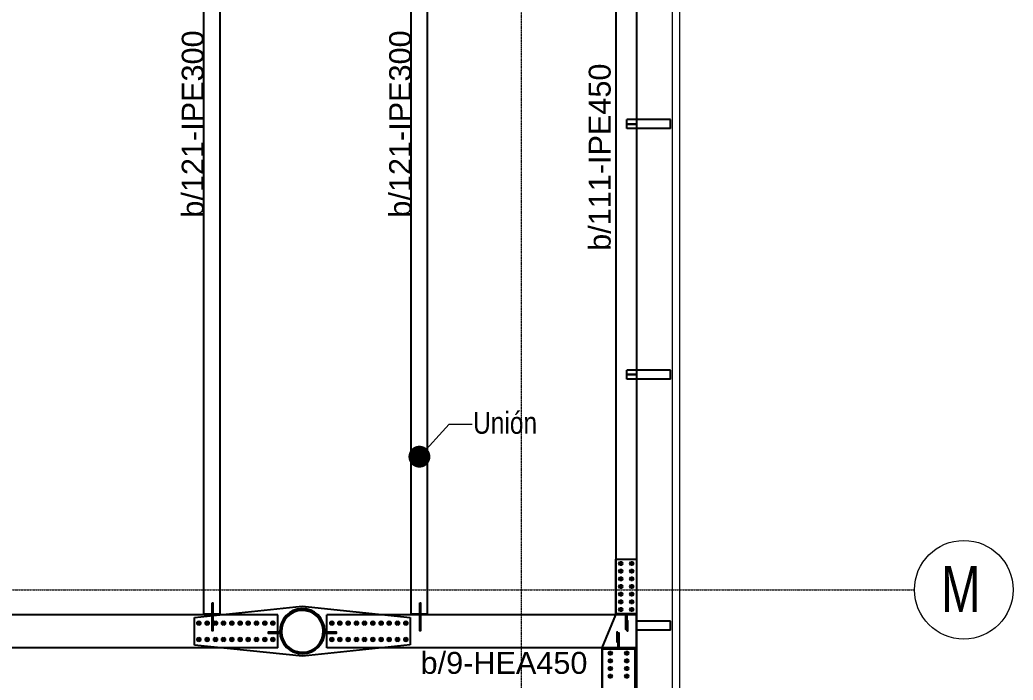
# Model space of a CAD drawing. Extents: x 7536 to 102814, y -9868 to 35131.
# Drawn here: x 93756 to 102814, y 13631 to 19656 of the extents above; entities that cross this region are included whole.
import ezdxf
from ezdxf.enums import TextEntityAlignment as Align

# ---------------------------------------------------------------- set-up
doc = ezdxf.new("R2010")
doc.units = 0
doc.header["$LTSCALE"] = 0.4
doc.linetypes.add('Grid Line', pattern=[3.33375, 1.905, -0.47625, 0.47625, -0.47625])
doc.layers.get('0').update_dxf_attribs({"color": 255})
for name, color, linetype, lineweight in [('0-1', 7, 'Continuous', 5), ('E_COLUMNAS-1', 1, 'Continuous', 25), ('E_EJES', 8, 'Continuous', 9), ('E_EJES-1', 8, 'Grid Line', 9), ('E_TEXTO', 3, 'Continuous', 9)]:
    doc.layers.add(name, color=color, linetype=linetype, lineweight=lineweight)
doc.layers.add('P-PLATINA', color=6, linetype='Continuous')
doc.layers.add('VIGAS', color=8, linetype='Continuous')
doc.styles.add('CX', font='ARIALUNI.ttf', dxfattribs={"width": 0.8, "height": 300})
doc.styles.add('Swis721 LtCn BT', font='swisscl.ttf', dxfattribs={"height": 0.42})
doc.styles.add('VERDANA', font='arial.ttf')

# ---------------------------------------------------------------- blocks, each defined once
blk = doc.blocks.new('Grid - CNI_NOMBRE EJES-372759-_6_00m_N_E_-NIVEL-2 DOC')
at = {"layer": 'E_EJES'}
blk.add_circle((0, 0), 0.003, dxfattribs=at)

msp = doc.modelspace()

# ---------------------------------------------------------------- linework, layer by layer
at = {"color": 1, "linetype": 'Continuous'}
for centre, radius, start, end in [((99235.8, 14695.9), 11.5, 108.00867, 288.00867), ((99235.8, 14695.9), 10, 0.00867, 180.00867), ((99235.8, 14695.9), 10, 180.00867, 0.00867), ((99235.8, 14695.9), 11.5, 288.00867, 108.00867), ((99335.8, 14695.9), 11.5, 108.00867, 288.00867), ((99335.8, 14695.9), 10, 0.00867, 180.00867), ((99335.8, 14695.9), 10, 180.00867, 0.00867), ((99335.8, 14695.9), 11.5, 288.00867, 108.00867), ((99235.8, 14625.9), 11.5, 108.00867, 288.00867), ((99235.8, 14625.9), 10, 0.00867, 180.00867), ((99235.8, 14625.9), 10, 180.00867, 0.00867), ((99235.8, 14625.9), 11.5, 288.00867, 108.00867), ((99335.8, 14625.9), 11.5, 108.00867, 288.00867), ((99335.8, 14625.9), 10, 0.00867, 180.00867), ((99335.8, 14625.9), 10, 180.00867, 0.00867), ((99335.8, 14625.9), 11.5, 288.00867, 108.00867), ((99235.9, 14555.9), 11.5, 108.00867, 288.00867), ((99235.9, 14485.9), 11.5, 108.00867, 288.00867), ((99235.9, 14555.9), 10, 0.00867, 180.00867), ((99235.9, 14555.9), 10, 180.00867, 0.00867), ((99235.9, 14485.9), 10, 0.00867, 180.00867), ((99235.9, 14555.9), 11.5, 288.00867, 108.00867), ((99235.9, 14485.9), 11.5, 288.00867, 108.00867), ((99335.9, 14555.9), 11.5, 108.00867, 288.00867), ((99335.9, 14485.9), 11.5, 108.00867, 288.00867), ((99335.9, 14555.9), 10, 0.00867, 180.00867), ((99335.9, 14555.9), 10, 180.00867, 0.00867), ((99335.9, 14485.9), 10, 0.00867, 180.00867), ((99335.9, 14555.9), 11.5, 288.00867, 108.00867), ((99335.9, 14485.9), 11.5, 288.00867, 108.00867), ((99235.9, 14415.9), 11.5, 108.00867, 288.00867), ((99235.9, 14485.9), 10, 180.00867, 0.00867), ((99235.9, 14415.9), 10, 0.00867, 180.00867), ((99235.9, 14415.9), 10, 180.00867, 0.00867), ((99235.9, 14415.9), 11.5, 288.00867, 108.00867), ((99335.9, 14415.9), 11.5, 108.00867, 288.00867), ((99335.9, 14485.9), 10, 180.00867, 0.00867), ((99335.9, 14415.9), 10, 0.00867, 180.00867), ((99335.9, 14415.9), 10, 180.00867, 0.00867), ((99335.9, 14415.9), 11.5, 288.00867, 108.00867), ((99235.9, 14345.9), 11.5, 108.00867, 288.00867), ((99235.9, 14345.9), 10, 0.00867, 180.00867), ((99235.9, 14345.9), 10, 180.00867, 0.00867), ((99235.9, 14345.9), 11.5, 288.00867, 108.00867), ((99335.9, 14345.9), 11.5, 108.00867, 288.00867), ((99335.9, 14345.9), 10, 0.00867, 180.00867), ((99335.9, 14345.9), 10, 180.00867, 0.00867), ((99335.9, 14345.9), 11.5, 288.00867, 108.00867), ((99235.9, 14275.9), 11.5, 108.00867, 288.00867), ((99235.9, 14275.9), 10, 0.00867, 180.00867), ((99235.9, 14275.9), 10, 180.00867, 0.00867), ((99235.9, 14275.9), 11.5, 288.00867, 108.00867), ((99335.9, 14275.9), 11.5, 108.00867, 288.00867), ((99335.9, 14275.9), 10, 0.00867, 180.00867), ((99335.9, 14275.9), 10, 180.00867, 0.00867), ((99335.9, 14275.9), 11.5, 288.00867, 108.00867), ((95389.4, 14151.4), 11.5, 18.00408, 198.00408), ((95389.4, 14151.4), 11.5, 198.00408, 18.00408), ((95389.4, 14151.4), 10, 90.00408, 270.00408), ((95389.4, 14151.4), 10, 270.00408, 90.00408), ((95464.4, 14151.4), 11.5, 18.00408, 198.00408), ((95464.4, 14151.4), 11.5, 198.00408, 18.00408), ((95464.4, 14151.4), 10, 90.00408, 270.00408), ((95464.4, 14151.4), 10, 270.00408, 90.00408), ((95539.4, 14151.4), 11.5, 18.00408, 198.00408), ((95539.4, 14151.4), 11.5, 198.00408, 18.00408), ((95539.4, 14151.4), 10, 90.00408, 270.00408), ((95539.4, 14151.4), 10, 270.00408, 90.00408), ((95614.4, 14151.4), 11.5, 18.00408, 198.00408), ((95614.4, 14151.4), 11.5, 198.00408, 18.00408), ((95614.4, 14151.4), 10, 90.00408, 270.00408), ((95614.4, 14151.4), 10, 270.00408, 90.00408), ((95689.4, 14151.4), 11.5, 18.00408, 198.00408), ((95689.4, 14151.4), 11.5, 198.00408, 18.00408), ((95689.4, 14151.4), 10, 90.00408, 270.00408), ((95689.4, 14151.4), 10, 270.00408, 90.00408), ((95764.4, 14151.4), 11.5, 18.00408, 198.00408), ((95764.4, 14151.4), 11.5, 198.00408, 18.00408), ((95764.4, 14151.4), 10, 90.00408, 270.00408), ((95764.4, 14151.4), 10, 270.00408, 90.00408), ((95839.4, 14151.4), 11.5, 18.00408, 198.00408), ((95839.4, 14151.4), 11.5, 198.00408, 18.00408), ((95839.4, 14151.4), 10, 90.00408, 270.00408), ((95839.4, 14151.4), 10, 270.00408, 90.00408), ((95914.4, 14151.4), 11.5, 18.00408, 198.00408), ((95914.4, 14151.4), 11.5, 198.00408, 18.00408), ((95914.4, 14151.4), 10, 90.00408, 270.00408), ((95914.4, 14151.4), 10, 270.00408, 90.00408), ((95989.4, 14151.4), 11.5, 18.00408, 198.00408), ((95989.4, 14151.4), 11.5, 198.00408, 18.00408), ((95989.4, 14151.4), 10, 90.00408, 270.00408), ((95989.4, 14151.4), 10, 270.00408, 90.00408), ((96064.4, 14151.4), 11.5, 18.00408, 198.00408), ((96064.4, 14151.4), 11.5, 198.00408, 18.00408), ((96064.4, 14151.4), 10, 90.00408, 270.00408), ((96064.4, 14151.4), 10, 270.00408, 90.00408), ((96600.3, 14151.4), 11.5, 18, 198), ((96600.3, 14151.4), 11.5, 198, 18), ((96600.3, 14151.4), 10, 90, 270), ((96600.3, 14151.4), 10, 270, 90), ((96675.3, 14151.4), 11.5, 18, 198), ((96675.3, 14151.4), 11.5, 198, 18), ((96675.3, 14151.4), 10, 90, 270), ((96675.3, 14151.4), 10, 270, 90), ((96750.3, 14151.4), 11.5, 18, 198), ((96750.3, 14151.4), 11.5, 198, 18), ((96750.3, 14151.4), 10, 90, 270), ((96750.3, 14151.4), 10, 270, 90), ((96825.3, 14151.4), 11.5, 18, 198), ((96825.3, 14151.4), 11.5, 198, 18), ((96825.3, 14151.4), 10, 90, 270), ((96825.3, 14151.4), 10, 270, 90), ((96900.3, 14151.4), 11.5, 18, 198), ((96900.3, 14151.4), 11.5, 198, 18), ((96900.3, 14151.4), 10, 90, 270), ((96900.3, 14151.4), 10, 270, 90), ((96975.3, 14151.4), 11.5, 18, 198), ((96975.3, 14151.4), 11.5, 198, 18), ((96975.3, 14151.4), 10, 90, 270), ((96975.3, 14151.4), 10, 270, 90), ((97050.3, 14151.4), 11.5, 18, 198), ((97050.3, 14151.4), 11.5, 198, 18), ((97050.3, 14151.4), 10, 90, 270), ((97050.3, 14151.4), 10, 270, 90), ((97125.3, 14151.4), 11.5, 18, 198), ((97125.3, 14151.4), 11.5, 198, 18), ((97125.3, 14151.4), 10, 90, 270), ((97125.3, 14151.4), 10, 270, 90), ((97200.3, 14151.4), 11.5, 18, 198), ((97200.3, 14151.4), 11.5, 198, 18), ((97200.3, 14151.4), 10, 90, 270), ((97200.3, 14151.4), 10, 270, 90), ((97275.3, 14151.4), 11.5, 18, 198), ((97275.3, 14151.4), 11.5, 198, 18), ((97275.3, 14151.4), 10, 90, 270), ((97275.3, 14151.4), 10, 270, 90), ((95389.4, 14001.4), 11.5, 18.00408, 198.00408), ((95389.4, 14001.4), 11.5, 198.00408, 18.00408), ((95389.4, 14001.4), 10, 90.00408, 270.00408), ((95389.4, 14001.4), 10, 270.00408, 90.00408), ((95464.4, 14001.4), 11.5, 18.00408, 198.00408), ((95464.4, 14001.4), 11.5, 198.00408, 18.00408), ((95464.4, 14001.4), 10, 90.00408, 270.00408), ((95464.4, 14001.4), 10, 270.00408, 90.00408), ((95539.4, 14001.4), 11.5, 18.00408, 198.00408), ((95539.4, 14001.4), 11.5, 198.00408, 18.00408), ((95539.4, 14001.4), 10, 90.00408, 270.00408), ((95539.4, 14001.4), 10, 270.00408, 90.00408), ((95614.4, 14001.4), 11.5, 18.00408, 198.00408), ((95614.4, 14001.4), 11.5, 198.00408, 18.00408), ((95614.4, 14001.4), 10, 90.00408, 270.00408), ((95614.4, 14001.4), 10, 270.00408, 90.00408), ((95689.4, 14001.4), 11.5, 18.00408, 198.00408), ((95689.4, 14001.4), 11.5, 198.00408, 18.00408), ((95689.4, 14001.4), 10, 90.00408, 270.00408), ((95689.4, 14001.4), 10, 270.00408, 90.00408), ((95764.4, 14001.4), 11.5, 18.00408, 198.00408), ((95764.4, 14001.4), 11.5, 198.00408, 18.00408), ((95764.4, 14001.4), 10, 90.00408, 270.00408), ((95764.4, 14001.4), 10, 270.00408, 90.00408), ((95839.4, 14001.4), 11.5, 18.00408, 198.00408), ((95839.4, 14001.4), 11.5, 198.00408, 18.00408), ((95839.4, 14001.4), 10, 90.00408, 270.00408), ((95839.4, 14001.4), 10, 270.00408, 90.00408), ((95914.4, 14001.4), 11.5, 18.00408, 198.00408), ((95914.4, 14001.4), 11.5, 198.00408, 18.00408), ((95914.4, 14001.4), 10, 90.00408, 270.00408), ((95914.4, 14001.4), 10, 270.00408, 90.00408), ((95989.4, 14001.4), 11.5, 18.00408, 198.00408), ((95989.4, 14001.4), 11.5, 198.00408, 18.00408), ((95989.4, 14001.4), 10, 90.00408, 270.00408), ((95989.4, 14001.4), 10, 270.00408, 90.00408), ((96064.4, 14001.4), 11.5, 18.00408, 198.00408), ((96064.4, 14001.4), 11.5, 198.00408, 18.00408), ((96064.4, 14001.4), 10, 90.00408, 270.00408), ((96064.4, 14001.4), 10, 270.00408, 90.00408), ((96600.3, 14001.4), 11.5, 18, 198), ((96600.3, 14001.4), 11.5, 198, 18), ((96600.3, 14001.4), 10, 90, 270), ((96600.3, 14001.4), 10, 270, 90), ((96675.3, 14001.4), 11.5, 18, 198), ((96675.3, 14001.4), 11.5, 198, 18), ((96675.3, 14001.4), 10, 90, 270), ((96675.3, 14001.4), 10, 270, 90), ((96750.3, 14001.4), 11.5, 18, 198), ((96750.3, 14001.4), 11.5, 198, 18), ((96750.3, 14001.4), 10, 90, 270), ((96750.3, 14001.4), 10, 270, 90), ((96825.3, 14001.4), 11.5, 18, 198), ((96825.3, 14001.4), 11.5, 198, 18), ((96825.3, 14001.4), 10, 90, 270), ((96825.3, 14001.4), 10, 270, 90), ((96900.3, 14001.4), 11.5, 18, 198), ((96900.3, 14001.4), 11.5, 198, 18), ((96900.3, 14001.4), 10, 90, 270), ((96900.3, 14001.4), 10, 270, 90), ((96975.3, 14001.4), 11.5, 18, 198), ((96975.3, 14001.4), 11.5, 198, 18), ((96975.3, 14001.4), 10, 90, 270), ((96975.3, 14001.4), 10, 270, 90), ((97050.3, 14001.4), 11.5, 18, 198), ((97050.3, 14001.4), 11.5, 198, 18), ((97050.3, 14001.4), 10, 90, 270), ((97050.3, 14001.4), 10, 270, 90), ((97125.3, 14001.4), 11.5, 18, 198), ((97125.3, 14001.4), 11.5, 198, 18), ((97125.3, 14001.4), 10, 90, 270), ((97125.3, 14001.4), 10, 270, 90), ((97200.3, 14001.4), 11.5, 18, 198), ((97200.3, 14001.4), 11.5, 198, 18), ((97200.3, 14001.4), 10, 90, 270), ((97200.3, 14001.4), 10, 270, 90), ((97275.3, 14001.4), 11.5, 18, 198), ((97275.3, 14001.4), 11.5, 198, 18), ((97275.3, 14001.4), 10, 90, 270), ((97275.3, 14001.4), 10, 270, 90), ((99140.9, 13875.9), 11.5, 107.99999, 287.99999), ((99140.9, 13875.9), 10, 359.99999, 179.99999), ((99140.9, 13875.9), 10, 179.99999, 359.99999), ((99140.9, 13875.9), 11.5, 287.99999, 107.99999), ((99290.9, 13875.9), 11.5, 107.99999, 287.99999), ((99290.9, 13875.9), 10, 359.99999, 179.99999), ((99290.9, 13875.9), 10, 179.99999, 359.99999), ((99290.9, 13875.9), 11.5, 287.99999, 107.99999), ((99140.9, 13805.9), 11.5, 107.99999, 287.99999), ((99140.9, 13805.9), 10, 359.99999, 179.99999), ((99140.9, 13805.9), 10, 179.99999, 359.99999), ((99140.9, 13805.9), 11.5, 287.99999, 107.99999), ((99290.9, 13805.9), 11.5, 107.99999, 287.99999), ((99290.9, 13805.9), 10, 359.99999, 179.99999), ((99290.9, 13805.9), 10, 179.99999, 359.99999), ((99290.9, 13805.9), 11.5, 287.99999, 107.99999), ((99140.9, 13735.9), 11.5, 107.99999, 287.99999), ((99140.9, 13735.9), 10, 359.99999, 179.99999), ((99140.9, 13735.9), 10, 179.99999, 359.99999), ((99140.9, 13735.9), 11.5, 287.99999, 107.99999), ((99290.9, 13735.9), 11.5, 107.99999, 287.99999), ((99290.9, 13735.9), 10, 359.99999, 179.99999), ((99290.9, 13735.9), 10, 179.99999, 359.99999), ((99290.9, 13735.9), 11.5, 287.99999, 107.99999), ((99140.9, 13665.9), 11.5, 107.99999, 287.99999), ((99140.9, 13665.9), 10, 359.99999, 179.99999), ((99140.9, 13665.9), 10, 179.99999, 359.99999), ((99140.9, 13665.9), 11.5, 287.99999, 107.99999), ((99290.9, 13665.9), 11.5, 107.99999, 287.99999), ((99290.9, 13665.9), 10, 359.99999, 179.99999), ((99290.9, 13665.9), 10, 179.99999, 359.99999), ((99290.9, 13665.9), 11.5, 287.99999, 107.99999)]:
    msp.add_arc(centre, radius, start, end, dxfattribs=at)
at = {"layer": '0-1', "color": 8}
for p, q in [((99709, 12710.7), (99709, 24700.7)), ((99774, 12710.7), (99774, 24700.7))]:
    msp.add_line(p, q, dxfattribs=at)
at = {"layer": 'E_COLUMNAS-1'}
for centre, radius, start, end in [((96332.4, 14077.7), 206, 80, 260), ((96332.4, 14077.7), 206, 80, 260), ((96332.4, 14076.1), 203, 10, 190), ((96332.4, 14076.1), 191, 350, 170), ((96332.4, 14077.7), 206, 260, 80), ((96332.4, 14077.7), 206, 260, 80), ((96332.4, 14076.1), 203, 190, 10), ((96332.4, 14076.1), 191, 170, 350)]:
    msp.add_arc(centre, radius, start, end, dxfattribs=at)
at = {"layer": 'E_EJES-1'}
for p, q in [((98332.4, 3740.4), (98332.4, 34230.5)), ((8436, 14455.7), (101914.5, 14455.7))]:
    msp.add_line(p, q, dxfattribs=at)
at = {"layer": 'E_TEXTO', "color": 4}
for p, q in [((97400, 15670), (97670.6, 15968)), ((97670.6, 15968), (97880.3, 15968))]:
    msp.add_line(p, q, dxfattribs=at)
at = {"layer": 'E_TEXTO', "color": 4, "const_width": 100}
msp.add_lwpolyline([(97350, 15670, 1), (97450, 15670, 1)], format="xyb", close=True, dxfattribs=at)
at = {"layer": 'P-PLATINA'}
for points in [[(95511, 14335.9), (95517, 14335.9), (95517, 14235.9), (95517, 14225.9), (95517, 14081.6), (95511, 14081.6), (95511, 14225.9), (95511, 14235.9)], [(97402.7, 14335.9), (97408.7, 14335.9), (97408.7, 14235.9), (97408.7, 14225.9), (97408.7, 14081.6), (97402.7, 14081.6), (97402.7, 14225.9), (97402.7, 14235.9)], [(99290.6, 14081.6), (99300.6, 14081.6), (99300.6, 14171.6), (99290.6, 14171.6)], [(96129.4, 14060.1), (96129.4, 14070.1), (96127, 14070.1), (96019.4, 14070.1), (96019.4, 14060.1), (96127.9, 14060.1)], [(96535.3, 14060.1), (96536.8, 14060.1), (96645.3, 14060.1), (96645.3, 14070.1), (96537.7, 14070.1), (96535.3, 14070.1)], [(99210.2, 14070.1), (99200.2, 14070.1), (99200.2, 13980.1), (99210.2, 13980.1)]]:
    msp.add_lwpolyline(points, close=True, dxfattribs=at)
for points in [[(99290.6, 14235.9), (99290.6, 14091.6), (99281.2, 14091.6), (99281.2, 14235.9)], [(99221.7, 13915.8), (99221.7, 14060.1), (99210.2, 14060.1), (99210.2, 13915.8)]]:
    msp.add_lwpolyline(points, dxfattribs=at)
at = {"layer": 'VIGAS'}
for p, q in [((95432.5, 14235.9), (95432.5, 23175.8)), ((95582.5, 14235.9), (95582.5, 23175.8)), ((97324.2, 14235.9), (97324.2, 23175.9)), ((97474.2, 14235.9), (97474.2, 23175.9)), ((99380.9, 23175.8), (99380.9, 14235.9)), ((99190.9, 22676), (99190.9, 14735.7)), ((99380.9, 18746.9), (99290.6, 18746.9)), ((99290.6, 18664.9), (99290.6, 18746.9)), ((99290.6, 18708.9), (99380.6, 18708.9)), ((99290.6, 18702.9), (99290.6, 18708.9)), ((99290.6, 18708.9), (99380.6, 18708.9)), ((99290.6, 18702.9), (99290.6, 18708.9)), ((99380.6, 18702.9), (99290.6, 18702.9)), ((99380.6, 18702.9), (99290.6, 18702.9)), ((99380.9, 18664.9), (99290.6, 18664.9)), ((99310.6, 18702.9), (99310.6, 18708.9)), ((99380.6, 18708.9), (99380.6, 18702.9)), ((99380.6, 18708.9), (99380.6, 18702.9)), ((99688.9, 18746.9), (99380.9, 18746.9)), ((99688.9, 18664.9), (99380.9, 18664.9)), ((99688.9, 18664.9), (99688.9, 18746.9)), ((99380.9, 16459.6), (99290.6, 16459.6)), ((99290.6, 16377.6), (99290.6, 16459.6)), ((99290.6, 16421.6), (99380.6, 16421.6)), ((99290.6, 16415.6), (99290.6, 16421.6)), ((99290.6, 16421.6), (99380.6, 16421.6)), ((99290.6, 16415.6), (99290.6, 16421.6)), ((99380.6, 16415.6), (99290.6, 16415.6)), ((99380.6, 16415.6), (99290.6, 16415.6)), ((99310.6, 16415.6), (99310.6, 16421.6)), ((99380.6, 16421.6), (99380.6, 16415.6)), ((99380.6, 16421.6), (99380.6, 16415.6)), ((99689, 16459.6), (99380.9, 16459.6)), ((99689, 16377.6), (99689, 16459.6)), ((99380.9, 16377.6), (99290.6, 16377.6)), ((99689, 16377.6), (99380.9, 16377.6)), ((99190.3, 14225.9), (99190.8, 14735.7)), ((99190.3, 14225.9), (99190.8, 14735.7)), ((99190.8, 14735.7), (99380.8, 14735.9)), ((99190.8, 14735.7), (99380.8, 14735.9)), ((99190.9, 14735.7), (99190.9, 14235.9)), ((99218.5, 14695.9), (99227.2, 14710.9)), ((99227.2, 14680.9), (99218.5, 14695.9)), ((99227.2, 14710.9), (99244.5, 14710.9)), ((99244.5, 14680.9), (99227.2, 14680.9)), ((99244.5, 14710.9), (99253.2, 14695.9)), ((99253.2, 14695.9), (99244.5, 14680.9)), ((99318.5, 14695.9), (99327.2, 14710.9)), ((99327.2, 14680.9), (99318.5, 14695.9)), ((99327.2, 14710.9), (99344.5, 14710.9)), ((99344.5, 14680.9), (99327.2, 14680.9)), ((99344.5, 14710.9), (99353.2, 14695.9)), ((99353.2, 14695.9), (99344.5, 14680.9)), ((99380.8, 14735.9), (99380.8, 13412.3)), ((99380.8, 14735.9), (99380.8, 13412.3)), ((99218.5, 14625.9), (99227.2, 14640.9)), ((99227.2, 14610.9), (99218.5, 14625.9)), ((99227.2, 14640.9), (99244.5, 14640.9)), ((99244.5, 14610.9), (99227.2, 14610.9)), ((99244.5, 14640.9), (99253.2, 14625.9)), ((99253.2, 14625.9), (99244.5, 14610.9)), ((99318.5, 14625.9), (99327.2, 14640.9)), ((99327.2, 14610.9), (99318.5, 14625.9)), ((99327.2, 14640.9), (99344.5, 14640.9)), ((99344.5, 14610.9), (99327.2, 14610.9)), ((99344.5, 14640.9), (99353.2, 14625.9)), ((99353.2, 14625.9), (99344.5, 14610.9)), ((99218.5, 14555.9), (99227.2, 14570.9)), ((99227.2, 14540.9), (99218.5, 14555.9)), ((99218.5, 14485.9), (99227.2, 14500.9)), ((99227.2, 14570.9), (99244.5, 14570.9)), ((99244.5, 14540.9), (99227.2, 14540.9)), ((99227.2, 14500.9), (99244.5, 14500.9)), ((99244.5, 14570.9), (99253.2, 14555.9)), ((99253.2, 14555.9), (99244.5, 14540.9)), ((99244.5, 14500.9), (99253.2, 14485.9)), ((99318.5, 14555.9), (99327.2, 14570.9)), ((99327.2, 14540.9), (99318.5, 14555.9)), ((99318.5, 14485.9), (99327.2, 14500.9)), ((99327.2, 14570.9), (99344.5, 14570.9)), ((99344.5, 14540.9), (99327.2, 14540.9)), ((99327.2, 14500.9), (99344.5, 14500.9)), ((99344.5, 14570.9), (99353.2, 14555.9)), ((99353.2, 14555.9), (99344.5, 14540.9)), ((99344.5, 14500.9), (99353.2, 14485.9)), ((99227.2, 14470.9), (99218.5, 14485.9)), ((99218.6, 14415.9), (99227.2, 14430.9)), ((99227.2, 14400.9), (99218.6, 14415.9)), ((99244.5, 14470.9), (99227.2, 14470.9)), ((99227.2, 14430.9), (99244.5, 14430.9)), ((99253.2, 14485.9), (99244.5, 14470.9)), ((99244.5, 14430.9), (99253.2, 14415.9)), ((99253.2, 14415.9), (99244.5, 14400.9)), ((99327.2, 14470.9), (99318.5, 14485.9)), ((99318.6, 14415.9), (99327.2, 14430.9)), ((99327.2, 14400.9), (99318.6, 14415.9)), ((99344.5, 14470.9), (99327.2, 14470.9)), ((99327.2, 14430.9), (99344.5, 14430.9)), ((99353.2, 14485.9), (99344.5, 14470.9)), ((99344.5, 14430.9), (99353.2, 14415.9)), ((99353.2, 14415.9), (99344.5, 14400.9)), ((99218.6, 14345.9), (99227.2, 14360.9)), ((99227.2, 14330.9), (99218.6, 14345.9)), ((99244.5, 14400.9), (99227.2, 14400.9)), ((99227.2, 14360.9), (99244.5, 14360.9)), ((99244.6, 14330.9), (99227.2, 14330.9)), ((99244.5, 14360.9), (99253.2, 14345.9)), ((99253.2, 14345.9), (99244.6, 14330.9)), ((99318.6, 14345.9), (99327.2, 14360.9)), ((99327.2, 14330.9), (99318.6, 14345.9)), ((99344.5, 14400.9), (99327.2, 14400.9)), ((99327.2, 14360.9), (99344.5, 14360.9)), ((99344.6, 14330.9), (99327.2, 14330.9)), ((99344.5, 14360.9), (99353.2, 14345.9)), ((99353.2, 14345.9), (99344.6, 14330.9)), ((95579.7, 14225.9), (87387.3, 14225.9)), ((95349.4, 14201.4), (96332.1, 14305.7)), ((95349.4, 14201.4), (96332.1, 14305.7)), ((95432.5, 14235.9), (95582.5, 14235.9)), ((96109.4, 14225.9), (95579.7, 14225.9)), ((96109.4, 13925.9), (96109.4, 14225.9)), ((96332.1, 14305.7), (97315.3, 14201.8)), ((96332.1, 14305.7), (97315.3, 14201.8)), ((97087.3, 14225.9), (96555.3, 14225.9)), ((96555.3, 13925.9), (96555.3, 14225.9)), ((99190.3, 14225.9), (97087.3, 14225.9)), ((97324.2, 14235.9), (97474.2, 14235.9)), ((99065.9, 13925.9), (99190.3, 14225.9)), ((99065.9, 13925.9), (99190.3, 14225.9)), ((99380.8, 14225.9), (99190.3, 14225.9)), ((99380.8, 14235.9), (99190.9, 14235.9)), ((99218.6, 14275.9), (99227.2, 14290.9)), ((99227.2, 14260.9), (99218.6, 14275.9)), ((99227.2, 14290.9), (99244.6, 14290.9)), ((99244.6, 14260.9), (99227.2, 14260.9)), ((99244.6, 14290.9), (99253.2, 14275.9)), ((99253.2, 14275.9), (99244.6, 14260.9)), ((99318.6, 14275.9), (99327.2, 14290.9)), ((99327.2, 14260.9), (99318.6, 14275.9)), ((99327.2, 14290.9), (99344.6, 14290.9)), ((99344.6, 14260.9), (99327.2, 14260.9)), ((99344.6, 14290.9), (99353.2, 14275.9)), ((99353.2, 14275.9), (99344.6, 14260.9)), ((99380.9, 14235.9), (99380.8, 14235.9)), ((99380.9, 14225.9), (99380.8, 14225.9)), ((99380.9, 13925.9), (99380.9, 14225.9)), ((95349.4, 13951.4), (95349.4, 14201.4)), ((95349.4, 13951.4), (95349.4, 14201.4)), ((95374.4, 14160.1), (95389.4, 14168.7)), ((95374.4, 14142.7), (95374.4, 14160.1)), ((95389.4, 14134.1), (95374.4, 14142.7)), ((95389.4, 14168.7), (95404.4, 14160.1)), ((95404.4, 14142.7), (95389.4, 14134.1)), ((95404.4, 14160.1), (95404.4, 14142.7)), ((95449.4, 14160.1), (95464.4, 14168.7)), ((95449.4, 14142.7), (95449.4, 14160.1)), ((95464.4, 14134.1), (95449.4, 14142.7)), ((95464.4, 14168.7), (95479.4, 14160.1)), ((95479.4, 14142.7), (95464.4, 14134.1)), ((95479.4, 14160.1), (95479.4, 14142.7)), ((95524.4, 14160.1), (95539.4, 14168.7)), ((95524.4, 14142.7), (95524.4, 14160.1)), ((95539.4, 14134.1), (95524.4, 14142.7)), ((95539.4, 14168.7), (95554.4, 14160.1)), ((95554.4, 14142.7), (95539.4, 14134.1)), ((95554.4, 14160.1), (95554.4, 14142.7)), ((95599.4, 14160.1), (95614.4, 14168.7)), ((95599.4, 14142.7), (95599.4, 14160.1)), ((95614.4, 14134.1), (95599.4, 14142.7)), ((95614.4, 14168.7), (95629.4, 14160.1)), ((95629.4, 14142.8), (95614.4, 14134.1)), ((95629.4, 14160.1), (95629.4, 14142.8)), ((95674.4, 14160.1), (95689.4, 14168.7)), ((95674.4, 14142.8), (95674.4, 14160.1)), ((95689.4, 14134.1), (95674.4, 14142.8)), ((95689.4, 14168.7), (95704.4, 14160.1)), ((95704.4, 14142.8), (95689.4, 14134.1)), ((95704.4, 14160.1), (95704.4, 14142.8)), ((95749.4, 14160.1), (95764.4, 14168.7)), ((95749.4, 14142.8), (95749.4, 14160.1)), ((95764.4, 14134.1), (95749.4, 14142.8)), ((95764.4, 14168.7), (95779.4, 14160.1)), ((95779.4, 14142.8), (95764.4, 14134.1)), ((95779.4, 14160.1), (95779.4, 14142.8)), ((95824.4, 14160.1), (95839.4, 14168.7)), ((95824.4, 14142.8), (95824.4, 14160.1)), ((95839.4, 14134.1), (95824.4, 14142.8)), ((95839.4, 14168.7), (95854.4, 14160.1)), ((95854.4, 14142.8), (95839.4, 14134.1)), ((95854.4, 14160.1), (95854.4, 14142.8)), ((95899.4, 14160.1), (95914.4, 14168.8)), ((95899.4, 14142.8), (95899.4, 14160.1)), ((95914.4, 14134.1), (95899.4, 14142.8)), ((95914.4, 14168.8), (95929.4, 14160.1)), ((95929.4, 14142.8), (95914.4, 14134.1)), ((95929.4, 14160.1), (95929.4, 14142.8)), ((95974.4, 14160.1), (95989.4, 14168.8)), ((95974.4, 14142.8), (95974.4, 14160.1)), ((95989.4, 14134.1), (95974.4, 14142.8)), ((95989.4, 14168.8), (96004.4, 14160.1)), ((96004.4, 14142.8), (95989.4, 14134.1)), ((96004.4, 14160.1), (96004.4, 14142.8)), ((96049.4, 14160.1), (96064.4, 14168.8)), ((96049.4, 14142.8), (96049.4, 14160.1)), ((96064.4, 14134.1), (96049.4, 14142.8)), ((96064.4, 14168.8), (96079.4, 14160.1)), ((96079.4, 14142.8), (96064.4, 14134.1)), ((96079.4, 14160.1), (96079.4, 14142.8)), ((96585.3, 14160.1), (96600.3, 14168.8)), ((96585.3, 14142.8), (96585.3, 14160.1)), ((96600.3, 14134.1), (96585.3, 14142.8)), ((96600.3, 14168.8), (96615.3, 14160.1)), ((96615.3, 14142.8), (96600.3, 14134.1)), ((96615.3, 14160.1), (96615.3, 14142.8)), ((96660.3, 14160.1), (96675.3, 14168.8)), ((96660.3, 14142.8), (96660.3, 14160.1)), ((96675.3, 14134.1), (96660.3, 14142.8)), ((96675.3, 14168.8), (96690.3, 14160.1)), ((96690.3, 14142.8), (96675.3, 14134.1)), ((96690.3, 14160.1), (96690.3, 14142.8)), ((96735.3, 14160.1), (96750.3, 14168.8)), ((96735.3, 14142.8), (96735.3, 14160.1)), ((96750.3, 14134.1), (96735.3, 14142.8)), ((96750.3, 14168.8), (96765.3, 14160.1)), ((96765.3, 14142.8), (96750.3, 14134.1)), ((96765.3, 14160.1), (96765.3, 14142.8)), ((96810.3, 14160.1), (96825.3, 14168.8)), ((96810.3, 14142.8), (96810.3, 14160.1)), ((96825.3, 14134.1), (96810.3, 14142.8)), ((96825.3, 14168.8), (96840.3, 14160.1)), ((96840.3, 14142.8), (96825.3, 14134.1)), ((96840.3, 14160.1), (96840.3, 14142.8)), ((96885.3, 14160.1), (96900.3, 14168.8)), ((96885.3, 14142.8), (96885.3, 14160.1)), ((96900.3, 14134.1), (96885.3, 14142.8)), ((96900.3, 14168.8), (96915.3, 14160.1)), ((96915.3, 14142.8), (96900.3, 14134.1)), ((96915.3, 14160.1), (96915.3, 14142.8)), ((96960.3, 14160.1), (96975.3, 14168.8)), ((96960.3, 14142.8), (96960.3, 14160.1)), ((96975.3, 14134.1), (96960.3, 14142.8)), ((96975.3, 14168.8), (96990.3, 14160.1)), ((96990.3, 14142.8), (96975.3, 14134.1)), ((96990.3, 14160.1), (96990.3, 14142.8)), ((97035.3, 14160.1), (97050.3, 14168.8)), ((97035.3, 14142.8), (97035.3, 14160.1)), ((97050.3, 14134.1), (97035.3, 14142.8)), ((97050.3, 14168.8), (97065.3, 14160.1)), ((97065.3, 14142.8), (97050.3, 14134.1)), ((97065.3, 14160.1), (97065.3, 14142.8)), ((97110.3, 14160.1), (97125.3, 14168.8)), ((97110.3, 14142.8), (97110.3, 14160.1)), ((97125.3, 14134.1), (97110.3, 14142.8)), ((97125.3, 14168.8), (97140.3, 14160.1)), ((97140.3, 14142.8), (97125.3, 14134.1)), ((97140.3, 14160.1), (97140.3, 14142.8)), ((97185.3, 14160.1), (97200.3, 14168.8)), ((97185.3, 14142.8), (97185.3, 14160.1)), ((97200.3, 14134.1), (97185.3, 14142.8)), ((97200.3, 14168.8), (97215.3, 14160.1)), ((97215.3, 14142.8), (97200.3, 14134.1)), ((97215.3, 14160.1), (97215.3, 14142.8)), ((97260.3, 14160.1), (97275.3, 14168.8)), ((97260.3, 14142.8), (97260.3, 14160.1)), ((97275.3, 14134.1), (97260.3, 14142.8)), ((97275.3, 14168.8), (97290.3, 14160.1)), ((97290.3, 14142.8), (97275.3, 14134.1)), ((97290.3, 14160.1), (97290.3, 14142.8)), ((97315.3, 14201.8), (97315.3, 13951.8)), ((97315.3, 14201.8), (97315.3, 13951.8)), ((99689, 14169.7), (99380.9, 14169.7)), ((99380.9, 14087.7), (99380.9, 14169.7)), ((99689, 14087.7), (99689, 14169.7)), ((95511, 14106.6), (95517, 14106.6)), ((97402.7, 14106.6), (97408.7, 14106.6)), ((99689, 14087.7), (99380.9, 14087.7)), ((96332.4, 13849.7), (95349.4, 13951.4)), ((96332.4, 13849.7), (95349.4, 13951.4)), ((95374.4, 14010.1), (95389.4, 14018.7)), ((95374.4, 13992.7), (95374.4, 14010.1)), ((95389.4, 13984.1), (95374.4, 13992.7)), ((95389.4, 14018.7), (95404.4, 14010.1)), ((95404.4, 13992.7), (95389.4, 13984.1)), ((95404.4, 14010.1), (95404.4, 13992.7)), ((95449.4, 14010.1), (95464.4, 14018.7)), ((95449.4, 13992.7), (95449.4, 14010.1)), ((95464.4, 13984.1), (95449.4, 13992.7)), ((95464.4, 14018.7), (95479.4, 14010.1)), ((95479.4, 13992.7), (95464.4, 13984.1)), ((95479.4, 14010.1), (95479.4, 13992.7)), ((95524.4, 14010.1), (95539.4, 14018.7)), ((95524.4, 13992.7), (95524.4, 14010.1)), ((95539.4, 13984.1), (95524.4, 13992.7)), ((95539.4, 14018.7), (95554.4, 14010.1)), ((95554.4, 13992.7), (95539.4, 13984.1)), ((95554.4, 14010.1), (95554.4, 13992.7)), ((95599.4, 14010.1), (95614.4, 14018.7)), ((95599.4, 13992.7), (95599.4, 14010.1)), ((95614.4, 13984.1), (95599.4, 13992.7)), ((95614.4, 14018.7), (95629.4, 14010.1)), ((95629.4, 13992.8), (95614.4, 13984.1)), ((95629.4, 14010.1), (95629.4, 13992.8)), ((95674.4, 14010.1), (95689.4, 14018.7)), ((95674.4, 13992.8), (95674.4, 14010.1)), ((95689.4, 13984.1), (95674.4, 13992.8)), ((95689.4, 14018.7), (95704.4, 14010.1)), ((95704.4, 13992.8), (95689.4, 13984.1)), ((95704.4, 14010.1), (95704.4, 13992.8)), ((95749.4, 14010.1), (95764.4, 14018.7)), ((95749.4, 13992.8), (95749.4, 14010.1)), ((95764.4, 13984.1), (95749.4, 13992.8)), ((95764.4, 14018.7), (95779.4, 14010.1)), ((95779.4, 13992.8), (95764.4, 13984.1)), ((95779.4, 14010.1), (95779.4, 13992.8)), ((95824.4, 14010.1), (95839.4, 14018.7)), ((95824.4, 13992.8), (95824.4, 14010.1)), ((95839.4, 13984.1), (95824.4, 13992.8)), ((95839.4, 14018.7), (95854.4, 14010.1)), ((95854.4, 13992.8), (95839.4, 13984.1)), ((95854.4, 14010.1), (95854.4, 13992.8)), ((95899.4, 14010.1), (95914.4, 14018.8)), ((95899.4, 13992.8), (95899.4, 14010.1)), ((95914.4, 13984.1), (95899.4, 13992.8)), ((95914.4, 14018.8), (95929.4, 14010.1)), ((95929.4, 13992.8), (95914.4, 13984.1)), ((95929.4, 14010.1), (95929.4, 13992.8)), ((95974.4, 14010.1), (95989.4, 14018.8)), ((95974.4, 13992.8), (95974.4, 14010.1)), ((95989.4, 13984.1), (95974.4, 13992.8)), ((95989.4, 14018.8), (96004.4, 14010.1)), ((96004.4, 13992.8), (95989.4, 13984.1)), ((96004.4, 14010.1), (96004.4, 13992.8)), ((96049.4, 14010.1), (96064.4, 14018.8)), ((96049.4, 13992.8), (96049.4, 14010.1)), ((96064.4, 13984.1), (96049.4, 13992.8)), ((96064.4, 14018.8), (96079.4, 14010.1)), ((96079.4, 13992.8), (96064.4, 13984.1)), ((96079.4, 14010.1), (96079.4, 13992.8)), ((97315.3, 13951.8), (96332.4, 13849.7)), ((97315.3, 13951.8), (96332.4, 13849.7)), ((96585.3, 14010.1), (96600.3, 14018.8)), ((96585.3, 13992.8), (96585.3, 14010.1)), ((96600.3, 13984.1), (96585.3, 13992.8)), ((96600.3, 14018.8), (96615.3, 14010.1)), ((96615.3, 13992.8), (96600.3, 13984.1)), ((96615.3, 14010.1), (96615.3, 13992.8)), ((96660.3, 14010.1), (96675.3, 14018.8)), ((96660.3, 13992.8), (96660.3, 14010.1)), ((96675.3, 13984.1), (96660.3, 13992.8)), ((96675.3, 14018.8), (96690.3, 14010.1)), ((96690.3, 13992.8), (96675.3, 13984.1)), ((96690.3, 14010.1), (96690.3, 13992.8)), ((96735.3, 14010.1), (96750.3, 14018.8)), ((96735.3, 13992.8), (96735.3, 14010.1)), ((96750.3, 13984.1), (96735.3, 13992.8)), ((96750.3, 14018.8), (96765.3, 14010.1)), ((96765.3, 13992.8), (96750.3, 13984.1)), ((96765.3, 14010.1), (96765.3, 13992.8)), ((96810.3, 14010.1), (96825.3, 14018.8)), ((96810.3, 13992.8), (96810.3, 14010.1)), ((96825.3, 13984.1), (96810.3, 13992.8)), ((96825.3, 14018.8), (96840.3, 14010.1)), ((96840.3, 13992.8), (96825.3, 13984.1)), ((96840.3, 14010.1), (96840.3, 13992.8)), ((96885.3, 14010.1), (96900.3, 14018.8)), ((96885.3, 13992.8), (96885.3, 14010.1)), ((96900.3, 13984.1), (96885.3, 13992.8)), ((96900.3, 14018.8), (96915.3, 14010.1)), ((96915.3, 13992.8), (96900.3, 13984.1)), ((96915.3, 14010.1), (96915.3, 13992.8)), ((96960.3, 14010.1), (96975.3, 14018.8)), ((96960.3, 13992.8), (96960.3, 14010.1)), ((96975.3, 13984.1), (96960.3, 13992.8)), ((96975.3, 14018.8), (96990.3, 14010.1)), ((96990.3, 13992.8), (96975.3, 13984.1)), ((96990.3, 14010.1), (96990.3, 13992.8)), ((97035.3, 14010.1), (97050.3, 14018.8)), ((97035.3, 13992.8), (97035.3, 14010.1)), ((97050.3, 13984.1), (97035.3, 13992.8)), ((97050.3, 14018.8), (97065.3, 14010.1)), ((97065.3, 13992.8), (97050.3, 13984.1)), ((97065.3, 14010.1), (97065.3, 13992.8)), ((97110.3, 14010.1), (97125.3, 14018.8)), ((97110.3, 13992.8), (97110.3, 14010.1)), ((97125.3, 13984.1), (97110.3, 13992.8)), ((97125.3, 14018.8), (97140.3, 14010.1)), ((97140.3, 13992.8), (97125.3, 13984.1)), ((97140.3, 14010.1), (97140.3, 13992.8)), ((97185.3, 14010.1), (97200.3, 14018.8)), ((97185.3, 13992.8), (97185.3, 14010.1)), ((97200.3, 13984.1), (97185.3, 13992.8)), ((97200.3, 14018.8), (97215.3, 14010.1)), ((97215.3, 13992.8), (97200.3, 13984.1)), ((97215.3, 14010.1), (97215.3, 13992.8)), ((97260.3, 14010.1), (97275.3, 14018.8)), ((97260.3, 13992.8), (97260.3, 14010.1)), ((97275.3, 13984.1), (97260.3, 13992.8)), ((97275.3, 14018.8), (97290.3, 14010.1)), ((97290.3, 13992.8), (97275.3, 13984.1)), ((97290.3, 14010.1), (97290.3, 13992.8)), ((95596.4, 13925.9), (87365.9, 13925.9)), ((96109.4, 13925.9), (95596.4, 13925.9)), ((97066, 13925.9), (96555.3, 13925.9)), ((99065.9, 13925.9), (97066, 13925.9)), ((99380.8, 13925.9), (99065.9, 13925.9)), ((99065.9, 13412.3), (99065.9, 13925.9)), ((99065.9, 13412.3), (99065.9, 13925.9)), ((99065.9, 13915.8), (99365.9, 13915.8)), ((99065.9, 13915.8), (99065.9, 13412.3)), ((99123.6, 13875.9), (99132.2, 13890.9)), ((99132.2, 13860.9), (99123.6, 13875.9)), ((99132.2, 13890.9), (99149.6, 13890.9)), ((99149.6, 13860.9), (99132.2, 13860.9)), ((99149.6, 13890.9), (99158.2, 13875.9)), ((99158.2, 13875.9), (99149.6, 13860.9)), ((99273.6, 13875.9), (99282.2, 13890.9)), ((99282.2, 13860.9), (99273.6, 13875.9)), ((99282.2, 13890.9), (99299.6, 13890.9)), ((99299.6, 13860.9), (99282.2, 13860.9)), ((99299.6, 13890.9), (99308.2, 13875.9)), ((99308.2, 13875.9), (99299.6, 13860.9)), ((99365.9, 13915.8), (99365.9, 13412.3)), ((99380.9, 13925.9), (99380.8, 13925.9)), ((99123.6, 13805.9), (99132.2, 13820.9)), ((99132.2, 13790.9), (99123.6, 13805.9)), ((99132.2, 13820.9), (99149.6, 13820.9)), ((99149.6, 13790.9), (99132.2, 13790.9)), ((99149.6, 13820.9), (99158.2, 13805.9)), ((99158.2, 13805.9), (99149.6, 13790.9)), ((99273.6, 13805.9), (99282.2, 13820.9)), ((99282.2, 13790.9), (99273.6, 13805.9)), ((99282.2, 13820.9), (99299.6, 13820.9)), ((99299.6, 13790.9), (99282.2, 13790.9)), ((99299.6, 13820.9), (99308.2, 13805.9)), ((99308.2, 13805.9), (99299.6, 13790.9)), ((99123.6, 13735.9), (99132.2, 13750.9)), ((99132.2, 13720.9), (99123.6, 13735.9)), ((99123.6, 13665.9), (99132.2, 13680.9)), ((99132.2, 13750.9), (99149.6, 13750.9)), ((99149.6, 13720.9), (99132.2, 13720.9)), ((99132.2, 13680.9), (99149.6, 13680.9)), ((99149.6, 13750.9), (99158.2, 13735.9)), ((99158.2, 13735.9), (99149.6, 13720.9)), ((99149.6, 13680.9), (99158.2, 13665.9)), ((99273.6, 13735.9), (99282.2, 13750.9)), ((99282.2, 13720.9), (99273.6, 13735.9)), ((99273.6, 13665.9), (99282.2, 13680.9)), ((99282.2, 13750.9), (99299.6, 13750.9)), ((99299.6, 13720.9), (99282.2, 13720.9)), ((99282.2, 13680.9), (99299.6, 13680.9)), ((99299.6, 13750.9), (99308.2, 13735.9)), ((99308.2, 13735.9), (99299.6, 13720.9)), ((99299.6, 13680.9), (99308.2, 13665.9)), ((99132.2, 13650.9), (99123.6, 13665.9)), ((99149.6, 13650.9), (99132.2, 13650.9)), ((99158.2, 13665.9), (99149.6, 13650.9)), ((99282.2, 13650.9), (99273.6, 13665.9)), ((99299.6, 13650.9), (99282.2, 13650.9)), ((99308.2, 13665.9), (99299.6, 13650.9))]:
    msp.add_line(p, q, dxfattribs=at)

# ---------------------------------------------------------------- block references
at = {"layer": 'E_EJES', "xscale": 149999.9999999999, "yscale": 149999.9999999999, "zscale": 149999.9999999999, "rotation": 269.9999999999994}
msp.add_blockref('Grid - CNI_NOMBRE EJES-372759-_6_00m_N_E_-NIVEL-2 DOC', (102364.5, 14455.7), dxfattribs=at)

# ---------------------------------------------------------------- texts
at = {"layer": 'E_EJES', "insert": (102157.4, 14672.3), "char_height": 420, "width": 481.012, "attachment_point": 1, "style": 'Swis721 LtCn BT'}
msp.add_mtext('M', dxfattribs=at)
at = {"layer": 'E_TEXTO', "style": 'VERDANA'}
for s, p in [('b/121-IPE300', (95432.5, 18705.8)), ('b/121-IPE300', (97324.2, 18705.9)), ('b/111-IPE450', (99144, 18403.1))]:
    msp.add_text(s, height=200, rotation=90, dxfattribs=at).set_placement(p, align=Align.CENTER)
at = {"layer": 'E_TEXTO', "color": 4, "style": 'CX', "width": 0.8}
msp.add_text('Unión', height=200, dxfattribs=at).set_placement((97889.3, 15879.2))
at = {"layer": 'E_TEXTO', "style": 'VERDANA'}
msp.add_text('b/9-HEA450', height=200, dxfattribs=at).set_placement((98171.4, 13688.4), align=Align.CENTER)

doc.saveas('drawing.dxf')
